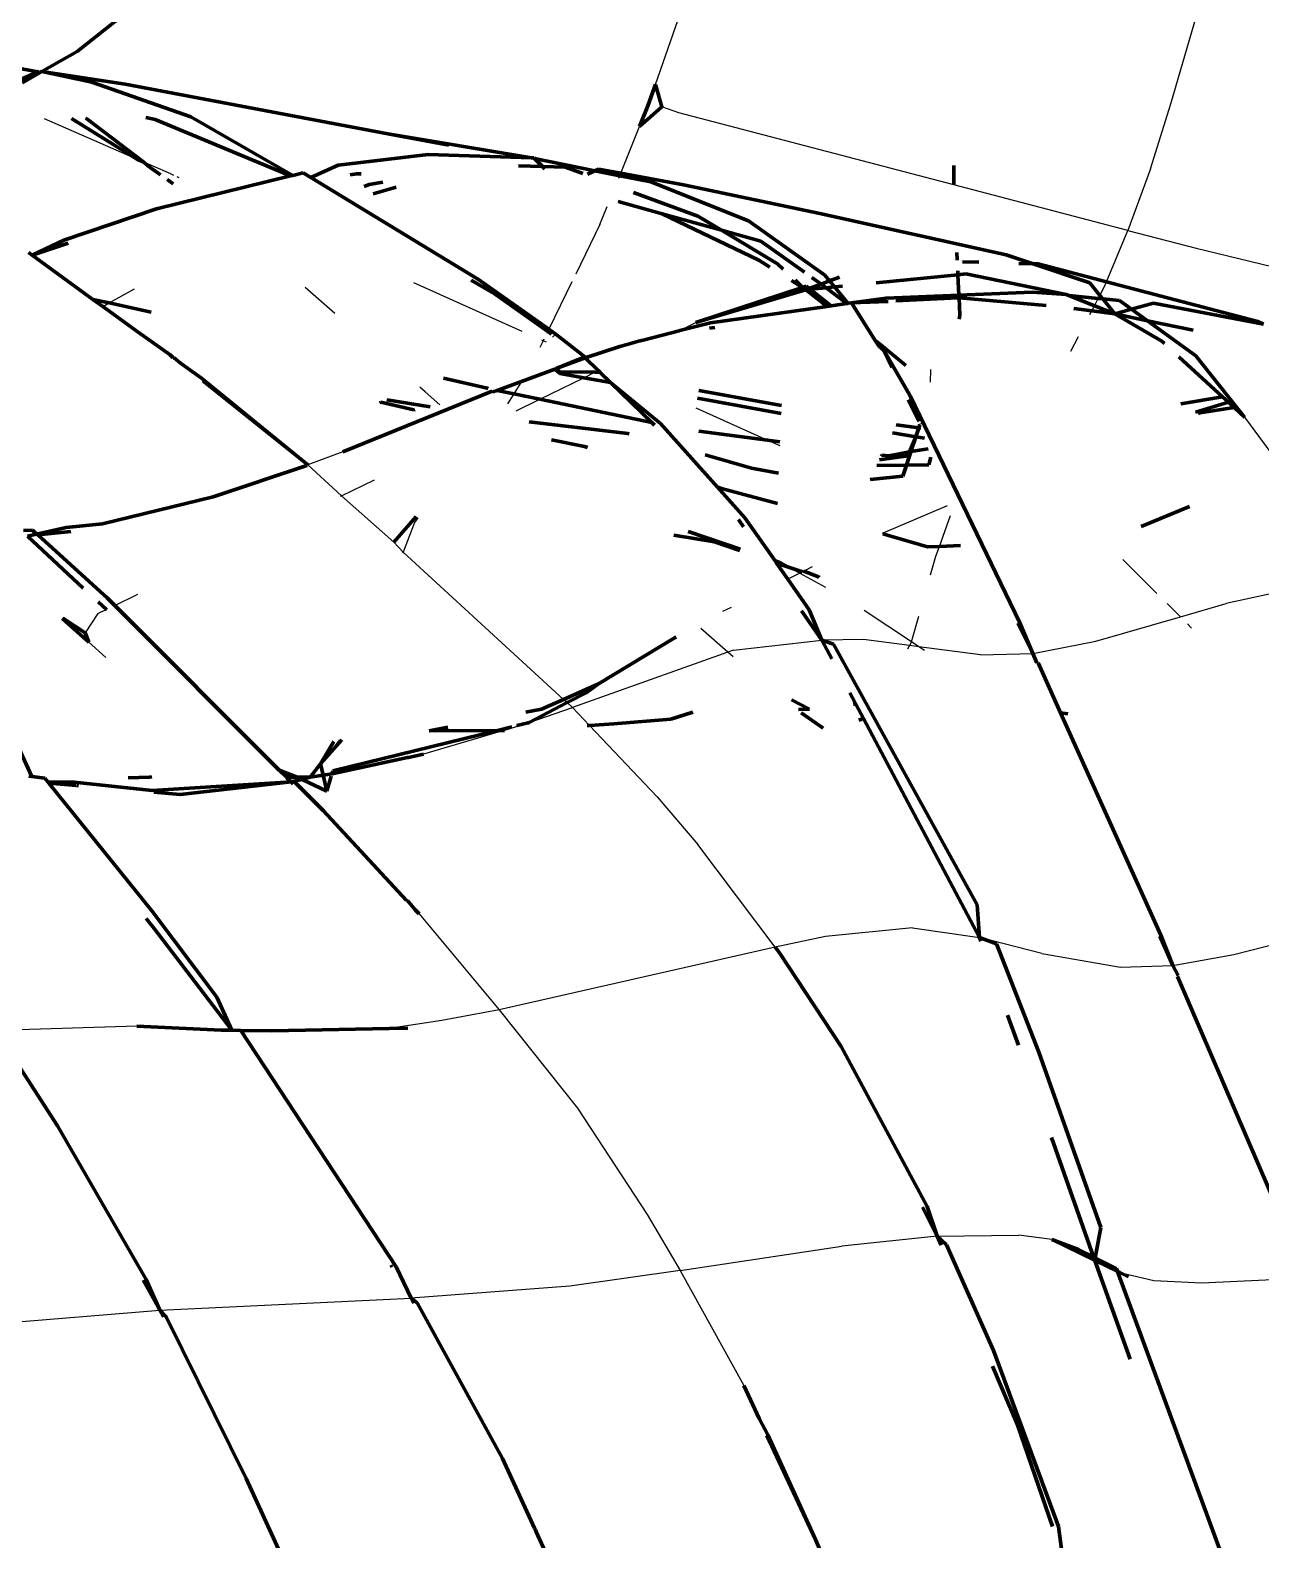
# Model space of a CAD drawing. Header units: millimetres. Extents: x 4307 to 31003, y 2809 to 20009.
# Drawn here: x 7274.9 to 7322.3, y 8796.9 to 8855.2 of the extents above; entities that cross this region are included whole.
import ezdxf

# ---------------------------------------------------------------- set-up
doc = ezdxf.new("R2010")
doc.units = ezdxf.units.MM
doc.layers.add('ProfileEdges', color=7, linetype='Continuous')

msp = doc.modelspace()

# ---------------------------------------------------------------- linework, layer by layer
for p, q in [((7298.994, 8853.062), (7300.446, 8857.236)), ((7318.876, 8852.314), (7320.295, 8857.221)), ((7299.895, 8851.971), (7299.235, 8852.195)), ((7318.082, 8849.812), (7318.876, 8852.314)), ((7279.013, 8850.168), (7275.418, 8851.735)), ((7310.504, 8849.187), (7299.895, 8851.971)), ((7297.648, 8849.639), (7298.379, 8851.444)), ((7280.296, 8849.609), (7279.249, 8850.066)), ((7318.082, 8849.812), (7317.213, 8847.427)), ((7280.296, 8849.609), (7280.393, 8849.566)), ((7280.521, 8849.509), (7280.606, 8849.47)), ((7297.574, 8849.454), (7297.61, 8849.544)), ((7297.61, 8849.544), (7297.648, 8849.639)), ((7317.213, 8847.427), (7310.504, 8849.187)), ((7296.845, 8847.655), (7297.126, 8848.349)), ((7296.845, 8847.655), (7295.915, 8845.75)), ((7316.384, 8845.451), (7317.213, 8847.427)), ((7317.213, 8847.427), (7319.845, 8846.75)), ((7319.845, 8846.75), (7327.766, 8844.837)), ((7277.914, 8844.636), (7278.891, 8845.179)), ((7286.621, 8844.234), (7285.476, 8845.226)), ((7289.653, 8845.418), (7293.835, 8843.545)), ((7295.768, 8845.45), (7294.874, 8843.621)), ((7316.133, 8844.928), (7316.296, 8845.243)), ((7316.296, 8845.243), (7316.384, 8845.451)), ((7277.664, 8844.498), (7277.914, 8844.636)), ((7315.825, 8844.332), (7315.924, 8844.524)), ((7315.924, 8844.524), (7316.07, 8844.807)), ((7316.07, 8844.807), (7316.133, 8844.928)), ((7315.749, 8844.187), (7315.825, 8844.332)), ((7294.833, 8843.537), (7294.793, 8843.454)), ((7294.874, 8843.621), (7294.833, 8843.537)), ((7299.934, 8843.572), (7300.551, 8843.875)), ((7315.017, 8842.773), (7315.31, 8843.339)), ((7294.659, 8843.18), (7294.532, 8842.92)), ((7294.659, 8843.18), (7294.605, 8843.204)), ((7294.686, 8843.235), (7294.659, 8843.18)), ((7294.789, 8843.123), (7294.659, 8843.18)), ((7293.828, 8841.61), (7293.528, 8841.13)), ((7294.533, 8840.92), (7296.227, 8841.752)), ((7296.227, 8841.752), (7296.65, 8841.959)), ((7296.65, 8841.959), (7296.784, 8842.025)), ((7309.599, 8841.582), (7309.611, 8842.071)), ((7290.111, 8841.209), (7289.906, 8841.387)), ((7290.672, 8840.701), (7290.111, 8841.209)), ((7293.528, 8841.13), (7293.283, 8840.739)), ((7293.614, 8840.468), (7294.533, 8840.92)), ((7300.548, 8840.584), (7303.307, 8839.344)), ((7321.716, 8840.234), (7322.947, 8838.559)), ((7303.307, 8839.344), (7303.783, 8839.131)), ((7286.924, 8838.895), (7285.584, 8838.39)), ((7285.584, 8838.39), (7285.539, 8838.363)), ((7286.881, 8837.2), (7285.584, 8838.39)), ((7286.881, 8837.2), (7288.153, 8837.815)), ((7286.835, 8837.178), (7286.881, 8837.2)), ((7288.893, 8835.404), (7286.881, 8837.2)), ((7310.241, 8836.816), (7307.741, 8835.749)), ((7309.943, 8835.247), (7310.369, 8836.436)), ((7289.688, 8836.164), (7289.251, 8835.028)), ((7289.822, 8836.348), (7289.688, 8836.164)), ((7289.251, 8835.028), (7288.893, 8835.404)), ((7309.805, 8834.863), (7309.943, 8835.247)), ((7289.251, 8835.028), (7289.234, 8834.984)), ((7295.448, 8829.345), (7289.251, 8835.028)), ((7309.6, 8834.143), (7309.805, 8834.863)), ((7318.328, 8833.434), (7317.015, 8834.738)), ((7304.555, 8834.211), (7304.094, 8833.982)), ((7304.128, 8834.443), (7304.555, 8834.211)), ((7304.658, 8834.263), (7304.555, 8834.211)), ((7304.555, 8834.211), (7305.552, 8833.671)), ((7305.036, 8834.451), (7304.708, 8834.287)), ((7325.698, 8834.054), (7321.008, 8833.041)), ((7278.129, 8832.969), (7279.018, 8833.399)), ((7301.905, 8832.892), (7301.582, 8832.731)), ((7319.239, 8832.529), (7318.725, 8833.039)), ((7319.239, 8832.529), (7321.008, 8833.041)), ((7277.479, 8832.655), (7276.994, 8831.916)), ((7277.479, 8832.655), (7277.825, 8832.822)), ((7308.862, 8831.562), (7307.045, 8832.776)), ((7308.862, 8831.562), (7309.144, 8832.549)), ((7315.984, 8831.587), (7319.239, 8832.529)), ((7301.785, 8831.163), (7300.741, 8832.073)), ((7319.675, 8832.096), (7319.511, 8832.259)), ((7277.124, 8831.555), (7277.783, 8830.962)), ((7301.785, 8831.163), (7295.791, 8829.031)), ((7301.997, 8831.238), (7301.785, 8831.163)), ((7301.984, 8830.989), (7301.785, 8831.163)), ((7301.997, 8831.238), (7305.407, 8831.634)), ((7307.014, 8831.648), (7305.407, 8831.634)), ((7308.789, 8831.418), (7307.014, 8831.648)), ((7308.789, 8831.418), (7308.717, 8831.276)), ((7308.862, 8831.562), (7308.789, 8831.418)), ((7309.152, 8831.372), (7308.789, 8831.418)), ((7309.152, 8831.372), (7308.862, 8831.562)), ((7309.37, 8831.229), (7309.152, 8831.372)), ((7311.528, 8831.065), (7309.152, 8831.372)), ((7311.528, 8831.065), (7313.544, 8831.118)), ((7313.544, 8831.118), (7315.984, 8831.587)), ((7294.12, 8828.457), (7295.791, 8829.031)), ((7295.587, 8829.218), (7295.448, 8829.345)), ((7295.791, 8829.031), (7295.587, 8829.218)), ((7295.791, 8829.031), (7296.445, 8828.339)), ((7293.614, 8828.283), (7293.171, 8828.149)), ((7293.614, 8828.283), (7293.645, 8828.331)), ((7296.445, 8828.339), (7299.05, 8825.581)), ((7286.797, 8827.788), (7286.066, 8826.854)), ((7293.138, 8828.149), (7290.046, 8827.23)), ((7299.05, 8825.581), (7300.62, 8823.747)), ((7303.608, 8819.783), (7300.62, 8823.747)), ((7321.302, 8819.503), (7328.682, 8821.411)), ((7289.871, 8821.07), (7292.962, 8817.372)), ((7305.545, 8820.201), (7303.608, 8819.783)), ((7308.907, 8820.535), (7305.545, 8820.201)), ((7308.907, 8820.535), (7311.49, 8820.162)), ((7313.898, 8819.538), (7311.49, 8820.162)), ((7303.608, 8819.783), (7292.962, 8817.372)), ((7313.898, 8819.538), (7316.929, 8819.016)), ((7318.95, 8819.081), (7321.302, 8819.503)), ((7316.929, 8819.016), (7318.95, 8819.081)), ((7292.962, 8817.372), (7290.746, 8816.96)), ((7292.962, 8817.372), (7295.986, 8813.577)), ((7278.978, 8816.739), (7273.375, 8816.562)), ((7290.746, 8816.96), (7288.722, 8816.649)), ((7295.986, 8813.577), (7298.67, 8809.477)), ((7298.67, 8809.477), (7299.945, 8807.314)), ((7309.861, 8808.641), (7306.179, 8808.254)), ((7309.861, 8808.641), (7313.013, 8808.679)), ((7314.277, 8808.514), (7313.013, 8808.679)), ((7299.945, 8807.314), (7306.179, 8808.254)), ((7299.945, 8807.314), (7295.686, 8806.714)), ((7299.945, 8807.314), (7302.404, 8802.875)), ((7295.686, 8806.714), (7289.559, 8806.249)), ((7316.903, 8807.235), (7318.216, 8806.936)), ((7318.216, 8806.936), (7320.066, 8806.837)), ((7320.066, 8806.837), (7324.135, 8807.038)), ((7279.873, 8805.79), (7289.559, 8806.249)), ((7270.096, 8804.979), (7279.873, 8805.79))]:
    msp.add_line(p, q)
at = {"layer": 'ProfileEdges', "lineweight": 211}
for p, q in [((7280.158, 8857.098), (7276.678, 8854.336)), ((7275.158, 8853.552), (7272.7, 8854.001)), ((7275.317, 8853.56), (7276.678, 8854.336)), ((7274.403, 8853.214), (7275.158, 8853.552)), ((7274.558, 8853.127), (7275.266, 8853.531)), ((7275.158, 8853.552), (7275.212, 8853.576)), ((7275.212, 8853.576), (7275.266, 8853.531)), ((7275.266, 8853.531), (7275.317, 8853.56)), ((7275.317, 8853.56), (7278.537, 8853.071)), ((7277.24, 8853.155), (7275.317, 8853.56)), ((7281.065, 8851.808), (7277.24, 8853.155)), ((7288.669, 8851.161), (7278.537, 8853.071)), ((7298.994, 8853.062), (7298.698, 8852.239)), ((7299.235, 8852.195), (7298.994, 8853.062)), ((7298.698, 8852.239), (7298.379, 8851.444)), ((7298.379, 8851.444), (7299.235, 8852.195)), ((7276.461, 8851.749), (7279.013, 8850.168)), ((7277.048, 8851.732), (7277.004, 8851.756)), ((7279.249, 8850.066), (7277.048, 8851.732)), ((7279.331, 8851.786), (7279.687, 8851.711)), ((7279.687, 8851.711), (7284.906, 8849.535)), ((7284.997, 8849.557), (7281.065, 8851.808)), ((7291.012, 8850.719), (7288.669, 8851.161)), ((7294.212, 8850.228), (7288.669, 8851.161)), ((7286.751, 8849.955), (7290.22, 8850.359)), ((7294.212, 8850.228), (7290.22, 8850.359)), ((7279.249, 8850.066), (7279.013, 8850.168)), ((7279.249, 8850.066), (7279.403, 8849.927)), ((7279.403, 8849.927), (7279.901, 8849.572)), ((7286.751, 8849.955), (7285.699, 8849.478)), ((7293.704, 8849.93), (7294.633, 8849.899)), ((7294.302, 8850.227), (7294.212, 8850.228)), ((7294.324, 8850.205), (7294.302, 8850.227)), ((7294.633, 8849.899), (7294.324, 8850.205)), ((7294.324, 8850.205), (7296.656, 8849.736)), ((7294.633, 8849.899), (7295.523, 8849.869)), ((7294.728, 8849.804), (7294.633, 8849.899)), ((7295.523, 8849.869), (7296.183, 8849.625)), ((7296.788, 8849.798), (7296.656, 8849.736)), ((7296.788, 8849.798), (7297.648, 8849.639)), ((7310.497, 8849.934), (7310.504, 8849.187)), ((7284.906, 8849.535), (7279.74, 8848.259)), ((7280.152, 8849.394), (7280.379, 8849.232)), ((7284.997, 8849.557), (7284.906, 8849.535)), ((7285.404, 8849.658), (7284.997, 8849.557)), ((7285.699, 8849.478), (7285.404, 8849.658)), ((7292.167, 8845.534), (7285.699, 8849.478)), ((7287.454, 8849.614), (7287.206, 8849.581)), ((7287.633, 8849.618), (7287.454, 8849.614)), ((7287.753, 8849.13), (7287.948, 8849.202)), ((7287.948, 8849.202), (7288.469, 8849.299)), ((7296.656, 8849.736), (7296.374, 8849.602)), ((7296.656, 8849.736), (7297.61, 8849.544)), ((7297.61, 8849.544), (7298.808, 8849.302)), ((7297.648, 8849.639), (7300.071, 8849.189)), ((7298.808, 8849.302), (7302.578, 8847.805)), ((7300.071, 8849.189), (7305.326, 8848.088)), ((7288.104, 8848.84), (7288.984, 8849.102)), ((7298.143, 8848.901), (7300.625, 8847.984)), ((7276.17, 8847.059), (7279.74, 8848.259)), ((7299.243, 8848.073), (7297.549, 8848.543)), ((7302.984, 8846.279), (7299.243, 8848.073)), ((7301.531, 8847.443), (7299.243, 8848.073)), ((7312.52, 8846.495), (7305.326, 8848.088)), ((7300.625, 8847.984), (7301.531, 8847.443)), ((7303.049, 8847.023), (7301.531, 8847.443)), ((7301.531, 8847.443), (7303.697, 8846.148)), ((7305.529, 8845.701), (7302.578, 8847.805)), ((7276.17, 8847.059), (7274.938, 8846.479)), ((7276.334, 8846.946), (7274.938, 8846.479)), ((7304.741, 8845.819), (7303.049, 8847.023)), ((7274.806, 8846.576), (7274.938, 8846.479)), ((7274.938, 8846.479), (7277.286, 8844.772)), ((7303.396, 8846.02), (7302.984, 8846.279)), ((7310.635, 8846.28), (7310.621, 8846.58)), ((7312.52, 8846.495), (7313.559, 8846.145)), ((7303.697, 8846.148), (7303.922, 8845.942)), ((7305.529, 8845.701), (7305.708, 8845.486)), ((7310.661, 8845.723), (7307.508, 8845.414)), ((7310.661, 8845.723), (7310.654, 8845.874)), ((7310.967, 8845.753), (7310.661, 8845.723)), ((7310.699, 8844.934), (7310.661, 8845.723)), ((7310.833, 8846.225), (7311.463, 8846.207)), ((7310.967, 8845.753), (7314.835, 8844.957)), ((7313.011, 8846.161), (7313.559, 8846.145)), ((7313.559, 8846.145), (7313.752, 8846.139)), ((7313.559, 8846.145), (7315.747, 8845.407)), ((7316.384, 8845.451), (7313.752, 8846.139)), ((7291.875, 8845.52), (7292.765, 8844.997)), ((7294.874, 8843.621), (7292.167, 8845.534)), ((7304.663, 8845.226), (7300.551, 8843.875)), ((7300.551, 8843.875), (7304.789, 8845.147)), ((7304.663, 8845.226), (7304.234, 8845.495)), ((7304.384, 8845.519), (7304.663, 8845.226)), ((7304.82, 8845.278), (7304.663, 8845.226)), ((7304.663, 8845.226), (7304.789, 8845.147)), ((7304.923, 8845.196), (7304.789, 8845.147)), ((7304.789, 8845.147), (7305.617, 8844.503)), ((7304.923, 8845.196), (7304.82, 8845.278)), ((7305.379, 8845.365), (7304.923, 8845.196)), ((7304.964, 8845.164), (7304.923, 8845.196)), ((7305.577, 8845.224), (7304.964, 8845.164)), ((7305.773, 8844.525), (7304.964, 8845.164)), ((7305.379, 8845.365), (7305.021, 8845.62)), ((7305.708, 8845.486), (7305.379, 8845.365)), ((7305.577, 8845.224), (7305.379, 8845.365)), ((7305.899, 8845.256), (7305.577, 8845.224)), ((7306.369, 8844.609), (7305.577, 8845.224)), ((7306.088, 8845.627), (7305.708, 8845.486)), ((7305.708, 8845.486), (7305.899, 8845.256)), ((7306.203, 8845.286), (7305.899, 8845.256)), ((7305.899, 8845.256), (7306.427, 8844.619)), ((7315.747, 8845.407), (7316.133, 8844.928)), ((7322.233, 8843.923), (7316.384, 8845.451)), ((7277.286, 8844.772), (7277.664, 8844.498)), ((7277.286, 8844.772), (7277.914, 8844.636)), ((7277.914, 8844.636), (7279.529, 8844.285)), ((7292.765, 8844.997), (7294.833, 8843.537)), ((7305.617, 8844.503), (7301.113, 8843.872)), ((7305.773, 8844.525), (7305.617, 8844.503)), ((7306.369, 8844.609), (7305.773, 8844.525)), ((7306.369, 8844.609), (7306.427, 8844.619)), ((7306.427, 8844.619), (7306.453, 8844.621)), ((7306.55, 8844.634), (7306.453, 8844.621)), ((7307.892, 8844.818), (7306.55, 8844.634)), ((7306.55, 8844.634), (7307.968, 8844.696)), ((7307.463, 8843.191), (7306.55, 8844.634)), ((7310.699, 8844.934), (7307.892, 8844.818)), ((7308.265, 8844.711), (7310.658, 8844.83)), ((7310.658, 8844.83), (7310.704, 8844.826)), ((7313.529, 8845.051), (7310.699, 8844.934)), ((7310.704, 8844.826), (7310.699, 8844.934)), ((7310.735, 8844.163), (7310.704, 8844.826)), ((7310.704, 8844.826), (7314.061, 8844.54)), ((7313.529, 8845.051), (7314.835, 8844.957)), ((7314.94, 8844.916), (7314.835, 8844.957)), ((7315.924, 8844.524), (7314.94, 8844.916)), ((7314.94, 8844.916), (7316.07, 8844.807)), ((7316.712, 8844.211), (7315.924, 8844.524)), ((7316.07, 8844.807), (7316.244, 8844.79)), ((7316.133, 8844.928), (7316.244, 8844.79)), ((7316.244, 8844.79), (7316.712, 8844.211)), ((7316.244, 8844.79), (7316.894, 8844.728)), ((7317.356, 8844.394), (7316.894, 8844.728)), ((7317.356, 8844.394), (7318.198, 8844.633)), ((7318.198, 8844.633), (7322.453, 8843.823)), ((7277.664, 8844.498), (7279.031, 8843.504)), ((7310.711, 8844.009), (7310.735, 8844.163)), ((7315.132, 8844.427), (7315.825, 8844.332)), ((7315.825, 8844.332), (7316.712, 8844.211)), ((7316.712, 8844.211), (7317.356, 8844.394)), ((7318.526, 8843.161), (7316.712, 8844.211)), ((7317.968, 8843.951), (7316.712, 8844.211)), ((7317.968, 8843.951), (7317.356, 8844.394)), ((7319.727, 8843.588), (7317.968, 8843.951)), ((7319.842, 8842.595), (7317.968, 8843.951)), ((7322.233, 8843.923), (7322.453, 8843.823)), ((7280.264, 8842.636), (7279.031, 8843.504)), ((7294.833, 8843.537), (7294.976, 8843.436)), ((7295.161, 8843.419), (7294.874, 8843.621)), ((7295.057, 8843.379), (7295.086, 8843.359)), ((7296.265, 8842.561), (7295.161, 8843.419)), ((7299.907, 8843.559), (7298.519, 8843.197)), ((7299.907, 8843.559), (7299.934, 8843.572)), ((7301.113, 8843.872), (7299.934, 8843.572)), ((7301.076, 8843.657), (7301.279, 8843.694)), ((7296.28, 8842.515), (7297.611, 8842.961)), ((7297.611, 8842.961), (7298.082, 8843.084)), ((7298.341, 8843.165), (7298.082, 8843.084)), ((7298.341, 8843.165), (7298.519, 8843.197)), ((7307.615, 8842.95), (7307.463, 8843.191)), ((7307.463, 8843.191), (7307.618, 8843.069)), ((7307.615, 8842.95), (7307.789, 8842.815)), ((7307.765, 8842.953), (7307.618, 8843.069)), ((7307.618, 8843.069), (7307.789, 8842.815)), ((7307.765, 8842.953), (7308.655, 8842.219)), ((7307.789, 8842.815), (7307.807, 8842.791)), ((7308.815, 8841.053), (7307.807, 8842.791)), ((7307.807, 8842.791), (7308.125, 8842.144)), ((7307.807, 8842.791), (7307.905, 8842.725)), ((7318.526, 8843.161), (7318.628, 8843.067)), ((7280.389, 8842.517), (7280.264, 8842.636)), ((7280.419, 8842.513), (7280.389, 8842.517)), ((7280.667, 8842.314), (7280.419, 8842.513)), ((7281.473, 8841.728), (7280.667, 8842.314)), ((7296.236, 8842.55), (7295.159, 8842.102)), ((7296.28, 8842.515), (7295.159, 8842.102)), ((7296.265, 8842.561), (7296.236, 8842.55)), ((7296.28, 8842.515), (7296.265, 8842.561)), ((7296.28, 8842.515), (7296.784, 8842.025)), ((7319.18, 8842.561), (7320.861, 8841.019)), ((7319.842, 8842.595), (7321.716, 8840.234)), ((7281.473, 8841.728), (7285.584, 8838.39)), ((7285.584, 8838.39), (7281.522, 8841.632)), ((7292.492, 8841.347), (7290.814, 8841.738)), ((7293.828, 8841.61), (7292.889, 8841.264)), ((7295.11, 8842.083), (7293.828, 8841.61)), ((7295.159, 8842.102), (7295.11, 8842.083)), ((7295.297, 8841.92), (7295.11, 8842.083)), ((7295.303, 8841.975), (7295.159, 8842.102)), ((7296.227, 8841.752), (7295.297, 8841.92)), ((7296.65, 8841.959), (7295.303, 8841.975)), ((7297.258, 8841.565), (7296.227, 8841.752)), ((7296.831, 8841.957), (7296.65, 8841.959)), ((7296.86, 8841.952), (7296.784, 8842.025)), ((7296.86, 8841.952), (7296.831, 8841.957)), ((7297.258, 8841.565), (7296.86, 8841.952)), ((7286.924, 8838.895), (7292.685, 8841.228)), ((7292.492, 8841.347), (7292.537, 8841.337)), ((7292.718, 8841.201), (7292.685, 8841.228)), ((7292.889, 8841.264), (7292.718, 8841.201)), ((7292.889, 8841.264), (7293.528, 8841.13)), ((7293.528, 8841.13), (7294.533, 8840.92)), ((7298.849, 8840.019), (7297.258, 8841.565)), ((7299.183, 8839.991), (7297.258, 8841.565)), ((7303.846, 8840.686), (7300.665, 8841.263)), ((7313.048, 8832.291), (7308.815, 8841.053)), ((7320.861, 8841.019), (7319.262, 8840.74)), ((7320.861, 8841.019), (7321.094, 8840.805)), ((7288.391, 8840.802), (7288.344, 8840.783)), ((7288.391, 8840.802), (7289.664, 8840.516)), ((7290.298, 8840.632), (7288.627, 8840.893)), ((7289.664, 8840.516), (7289.701, 8840.523)), ((7298.849, 8840.019), (7294.533, 8840.92)), ((7303.833, 8840.374), (7300.612, 8840.958)), ((7308.739, 8840.894), (7309.15, 8840.059)), ((7319.826, 8840.425), (7321.094, 8840.805)), ((7321.311, 8840.606), (7319.99, 8840.395)), ((7321.094, 8840.805), (7321.311, 8840.606)), ((7321.311, 8840.606), (7321.716, 8840.234)), ((7297.925, 8839.604), (7294.118, 8840.056)), ((7298.956, 8839.915), (7298.849, 8840.019)), ((7301.381, 8837.529), (7299.183, 8839.991)), ((7309.155, 8839.822), (7308.279, 8839.93)), ((7309.155, 8839.822), (7309.192, 8839.933)), ((7309.192, 8839.933), (7309.177, 8839.977)), ((7319.921, 8840.372), (7319.99, 8840.395)), ((7294.977, 8839.354), (7296.247, 8839.092)), ((7297.925, 8839.604), (7297.974, 8839.59)), ((7300.666, 8839.688), (7303.307, 8839.344)), ((7303.307, 8839.344), (7303.789, 8839.282)), ((7308.134, 8839.626), (7309.038, 8839.471)), ((7308.786, 8838.89), (7309.038, 8839.471)), ((7308.847, 8838.9), (7309.038, 8839.471)), ((7309.038, 8839.471), (7309.155, 8839.822)), ((7309.038, 8839.471), (7309.366, 8839.415)), ((7309.233, 8839.812), (7309.155, 8839.822)), ((7296.247, 8839.092), (7296.363, 8839.057)), ((7302.695, 8838.261), (7300.906, 8838.771)), ((7307.637, 8838.586), (7308.731, 8838.74)), ((7307.702, 8838.723), (7307.724, 8838.77)), ((7307.992, 8838.735), (7307.724, 8838.77)), ((7308.786, 8838.89), (7307.992, 8838.735)), ((7308.675, 8838.384), (7308.847, 8838.9)), ((7308.731, 8838.74), (7308.786, 8838.89)), ((7308.847, 8838.9), (7308.786, 8838.89)), ((7309.505, 8839.002), (7308.847, 8838.9)), ((7309.612, 8838.684), (7309.533, 8838.394)), ((7285.539, 8838.363), (7281.933, 8837.16)), ((7303.74, 8838.069), (7302.695, 8838.261)), ((7307.534, 8838.371), (7308.675, 8838.384)), ((7308.531, 8837.953), (7308.675, 8838.384)), ((7308.675, 8838.384), (7309.533, 8838.394)), ((7301.381, 8837.529), (7301.537, 8837.482)), ((7302.441, 8836.342), (7301.381, 8837.529)), ((7307.275, 8837.829), (7308.531, 8837.953)), ((7281.933, 8837.16), (7277.657, 8836.118)), ((7301.537, 8837.482), (7303.692, 8836.906)), ((7289.763, 8836.4), (7288.893, 8835.404)), ((7319.588, 8836.783), (7317.724, 8836.015)), ((7274.604, 8835.859), (7274.958, 8835.865)), ((7275.116, 8835.722), (7274.958, 8835.865)), ((7276.26, 8835.976), (7275.116, 8835.722)), ((7276.432, 8835.815), (7275.158, 8835.685)), ((7276.26, 8835.976), (7277.657, 8836.118)), ((7302.254, 8835.14), (7300.252, 8835.816)), ((7302.194, 8836.283), (7302.388, 8836.002)), ((7303.602, 8834.685), (7302.441, 8836.342)), ((7275.116, 8835.722), (7274.767, 8835.645)), ((7274.767, 8835.645), (7276.918, 8833.639)), ((7275.158, 8835.685), (7275.116, 8835.722)), ((7277.835, 8833.263), (7275.158, 8835.685)), ((7299.695, 8835.682), (7301.264, 8835.419)), ((7302.246, 8835.085), (7301.264, 8835.419)), ((7307.762, 8835.731), (7309.488, 8835.229)), ((7309.943, 8835.247), (7309.488, 8835.229)), ((7310.758, 8835.279), (7309.943, 8835.247)), ((7303.815, 8834.613), (7303.602, 8834.685)), ((7303.659, 8834.603), (7303.602, 8834.685)), ((7303.815, 8834.613), (7304.128, 8834.443)), ((7304.128, 8834.443), (7303.659, 8834.603)), ((7304.094, 8833.982), (7303.659, 8834.603)), ((7304.658, 8834.263), (7304.128, 8834.443)), ((7304.708, 8834.287), (7304.658, 8834.263)), ((7305.283, 8834.077), (7304.708, 8834.287)), ((7305.307, 8834.041), (7305.283, 8834.077)), ((7304.924, 8832.798), (7304.094, 8833.982)), ((7277.492, 8833.103), (7277.825, 8832.793)), ((7278.129, 8832.969), (7277.835, 8833.263)), ((7284.478, 8826.619), (7278.129, 8832.969)), ((7277.124, 8831.555), (7276.104, 8832.46)), ((7276.13, 8832.471), (7276.994, 8831.916)), ((7304.626, 8832.764), (7305.407, 8831.634)), ((7305.407, 8831.634), (7304.924, 8832.798)), ((7312.968, 8832.29), (7313.544, 8831.118)), ((7313.544, 8831.118), (7313.048, 8832.291)), ((7276.994, 8831.916), (7277.124, 8831.555)), ((7299.752, 8831.732), (7296.791, 8829.94)), ((7299.752, 8831.732), (7299.791, 8831.745)), ((7305.407, 8831.634), (7305.791, 8830.911)), ((7305.861, 8831.478), (7305.407, 8831.634)), ((7305.861, 8831.478), (7311.405, 8821.414)), ((7313.705, 8830.759), (7313.544, 8831.118)), ((7313.749, 8830.754), (7313.705, 8830.759)), ((7313.749, 8830.754), (7314.62, 8828.822)), ((7296.791, 8829.94), (7295.448, 8829.345)), ((7296.314, 8829.595), (7295.587, 8829.218)), ((7296.314, 8829.595), (7296.791, 8829.94)), ((7306.484, 8829.603), (7306.693, 8829.21)), ((7293.989, 8828.851), (7294.598, 8828.969)), ((7295.587, 8829.218), (7294.12, 8828.457)), ((7295.448, 8829.345), (7294.598, 8828.969)), ((7300.433, 8828.854), (7299.587, 8828.583)), ((7304.239, 8829.323), (7304.934, 8828.969)), ((7304.51, 8828.958), (7304.934, 8828.969)), ((7304.605, 8828.829), (7305.461, 8828.236)), ((7306.693, 8829.21), (7306.618, 8829.2)), ((7306.722, 8829.155), (7306.633, 8829.156)), ((7306.693, 8829.21), (7306.722, 8829.155)), ((7306.722, 8829.155), (7307.012, 8828.607)), ((7314.904, 8828.787), (7314.62, 8828.822)), ((7314.62, 8828.822), (7318.488, 8820.249)), ((7290.257, 8828.128), (7290.981, 8828.268)), ((7293.449, 8828.282), (7292.897, 8828.147)), ((7294.085, 8828.439), (7293.645, 8828.331)), ((7294.12, 8828.457), (7294.085, 8828.439)), ((7296.445, 8828.339), (7296.349, 8828.333)), ((7297.388, 8828.401), (7296.445, 8828.339)), ((7299.587, 8828.583), (7297.388, 8828.401)), ((7307.012, 8828.607), (7306.836, 8828.544)), ((7307.012, 8828.607), (7311.49, 8820.162)), ((7286.066, 8826.854), (7286.894, 8827.788)), ((7286.066, 8826.854), (7286.582, 8827.726)), ((7292.897, 8828.147), (7286.548, 8826.587)), ((7292.897, 8828.147), (7290.257, 8828.128)), ((7293.138, 8828.149), (7292.897, 8828.147)), ((7293.171, 8828.149), (7293.138, 8828.149)), ((7274.426, 8827.465), (7274.932, 8826.369)), ((7286.515, 8826.478), (7289.427, 8827.098)), ((7289.463, 8827.108), (7289.427, 8827.098)), ((7290.046, 8827.23), (7289.463, 8827.108)), ((7284.478, 8826.619), (7285.17, 8826.344)), ((7284.729, 8826.367), (7284.478, 8826.619)), ((7286.066, 8826.854), (7285.664, 8826.34)), ((7286.167, 8826.418), (7286.066, 8826.854)), ((7286.515, 8826.478), (7286.167, 8826.418)), ((7286.515, 8826.478), (7286.548, 8826.587)), ((7274.932, 8826.369), (7274.81, 8826.385)), ((7275.43, 8826.305), (7274.932, 8826.369)), ((7275.547, 8826.16), (7275.43, 8826.305)), ((7276.564, 8826.158), (7275.547, 8826.16)), ((7275.585, 8826.113), (7275.547, 8826.16)), ((7276.637, 8826.023), (7275.585, 8826.113)), ((7279.566, 8821.184), (7275.585, 8826.113)), ((7276.564, 8826.158), (7279.576, 8825.834)), ((7276.731, 8826.015), (7276.673, 8826.02)), ((7279.477, 8826.348), (7278.652, 8826.319)), ((7279.477, 8826.348), (7279.566, 8826.355)), ((7284.933, 8826.164), (7279.576, 8825.834)), ((7280.65, 8825.68), (7284.933, 8826.164)), ((7284.729, 8826.367), (7285.17, 8826.344)), ((7284.749, 8826.347), (7284.729, 8826.367)), ((7285.17, 8826.344), (7284.749, 8826.347)), ((7284.933, 8826.164), (7284.749, 8826.347)), ((7285.042, 8826.196), (7284.933, 8826.164)), ((7284.933, 8826.164), (7285.015, 8826.081)), ((7285.364, 8826.252), (7285.042, 8826.196)), ((7285.042, 8826.196), (7286.167, 8825.062)), ((7285.664, 8826.34), (7285.17, 8826.344)), ((7285.17, 8826.344), (7285.364, 8826.252)), ((7285.664, 8826.34), (7285.364, 8826.252)), ((7285.364, 8826.252), (7286.309, 8825.805)), ((7286.167, 8826.418), (7285.664, 8826.34)), ((7286.309, 8825.805), (7286.167, 8826.418)), ((7286.309, 8825.805), (7286.485, 8826.383)), ((7280.65, 8825.68), (7279.633, 8825.767)), ((7286.167, 8825.062), (7289.384, 8821.593)), ((7289.384, 8821.593), (7289.427, 8821.584)), ((7289.427, 8821.584), (7289.736, 8821.215)), ((7289.736, 8821.215), (7289.871, 8821.07)), ((7311.49, 8820.162), (7311.405, 8821.414)), ((7279.343, 8820.891), (7279.65, 8820.509)), ((7282.071, 8817.854), (7279.566, 8821.184)), ((7282.644, 8816.581), (7279.65, 8820.509)), ((7311.49, 8820.162), (7312.145, 8819.915)), ((7311.541, 8820.021), (7311.49, 8820.162)), ((7318.95, 8819.081), (7318.442, 8820.212)), ((7318.488, 8820.249), (7318.95, 8819.081)), ((7303.77, 8819.571), (7303.608, 8819.783)), ((7306.151, 8815.962), (7303.77, 8819.571)), ((7313.781, 8815.742), (7312.145, 8819.915)), ((7319.151, 8818.7), (7318.95, 8819.081)), ((7319.151, 8818.7), (7319.135, 8818.651)), ((7319.135, 8818.651), (7323.105, 8809.429)), ((7282.071, 8817.854), (7282.644, 8816.581)), ((7312.989, 8816.005), (7312.568, 8817.171)), ((7278.978, 8816.739), (7282.237, 8816.591)), ((7282.644, 8816.581), (7282.237, 8816.591)), ((7282.993, 8816.569), (7282.644, 8816.581)), ((7282.993, 8816.569), (7284.19, 8816.558)), ((7282.993, 8816.569), (7288.99, 8807.459)), ((7284.19, 8816.558), (7288.722, 8816.649)), ((7288.722, 8816.649), (7289.431, 8816.663)), ((7273.616, 8816.45), (7275.924, 8812.9)), ((7306.151, 8815.962), (7309.466, 8809.786)), ((7316.175, 8808.972), (7313.781, 8815.742)), ((7275.924, 8812.9), (7279.345, 8806.969)), ((7314.268, 8812.448), (7315.886, 8807.838)), ((7309.861, 8808.641), (7309.288, 8809.765)), ((7309.466, 8809.786), (7309.861, 8808.641)), ((7310.212, 8808.311), (7309.861, 8808.641)), ((7309.861, 8808.641), (7310.009, 8808.292)), ((7315.314, 8808.126), (7314.277, 8808.514)), ((7315.935, 8807.701), (7314.277, 8808.514)), ((7316.175, 8808.972), (7315.954, 8807.804)), ((7310.212, 8808.311), (7312.031, 8804.225)), ((7315.886, 8807.838), (7315.314, 8808.126)), ((7315.886, 8807.838), (7315.935, 8807.701)), ((7315.954, 8807.804), (7315.886, 8807.838)), ((7288.824, 8807.451), (7288.779, 8807.526)), ((7289.559, 8806.249), (7288.99, 8807.459)), ((7315.954, 8807.804), (7315.935, 8807.701)), ((7317.3, 8803.899), (7315.935, 8807.701)), ((7315.935, 8807.701), (7316.819, 8807.275)), ((7316.777, 8807.39), (7315.954, 8807.804)), ((7316.819, 8807.275), (7316.777, 8807.39)), ((7320.807, 8796.435), (7316.819, 8807.275)), ((7316.819, 8807.275), (7316.903, 8807.235)), ((7279.225, 8806.943), (7279.873, 8805.79)), ((7279.873, 8805.79), (7279.345, 8806.969)), ((7316.903, 8807.235), (7317.236, 8807.075)), ((7289.559, 8806.249), (7289.798, 8806.069)), ((7289.663, 8806.062), (7289.559, 8806.249)), ((7280.108, 8805.532), (7279.873, 8805.79)), ((7279.873, 8805.79), (7280.009, 8805.524)), ((7283.205, 8799.288), (7280.108, 8805.532)), ((7289.798, 8806.069), (7293.087, 8800.071)), ((7314.536, 8797.442), (7312.031, 8804.225)), ((7311.992, 8803.624), (7312.951, 8801.367)), ((7302.404, 8802.875), (7302.987, 8801.607)), ((7302.987, 8801.607), (7303.329, 8800.972)), ((7303.287, 8800.955), (7305.164, 8796.938)), ((7303.329, 8800.972), (7305.164, 8796.938)), ((7314.303, 8797.437), (7312.951, 8801.367)), ((7293.087, 8800.071), (7294.325, 8797.377)), ((7285.047, 8795.268), (7283.205, 8799.288)), ((7294.357, 8797.309), (7294.325, 8797.377)), ((7314.536, 8797.442), (7314.698, 8796.288)), ((7294.387, 8797.241), (7294.357, 8797.309)), ((7294.932, 8796.056), (7294.387, 8797.241)), ((7305.164, 8796.938), (7305.644, 8795.827))]:
    msp.add_line(p, q, dxfattribs=at)

doc.saveas('drawing.dxf')
